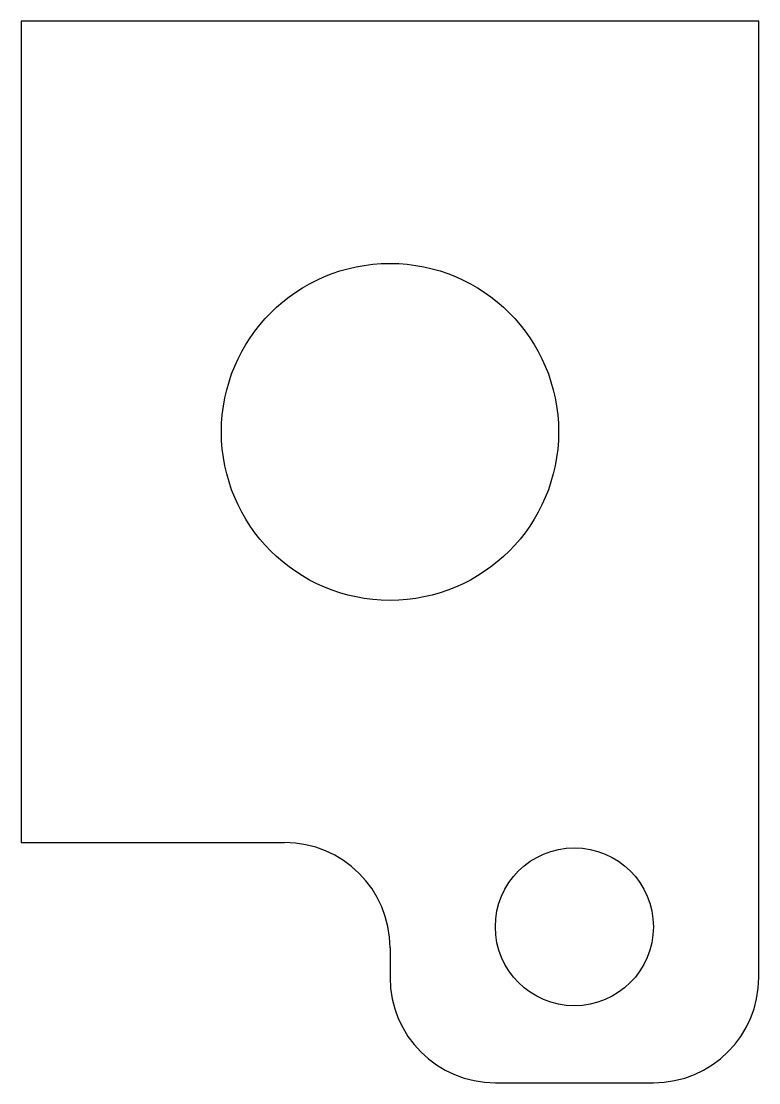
# Model space of a CAD drawing. Header units: millimetres. Extents: x -3.5 to 3.5, y -6.2 to 3.9.
import ezdxf

# ---------------------------------------------------------------- set-up
doc = ezdxf.new("R2010")
doc.units = ezdxf.units.MM

msp = doc.modelspace()

# ---------------------------------------------------------------- linework, layer by layer
at = {"color": 7, "linetype": 'Continuous', "lineweight": 25}
for p, q in [((-3.5, 3.9), (-3.5, -3.9)), ((3.5, 3.9), (-3.5, 3.9)), ((3.5, -5.18125), (3.5, 3.9)), ((-3.5, -3.9), (-1, -3.9)), ((0, -4.9), (0, -5.18125)), ((1, -6.18125), (2.5, -6.18125))]:
    msp.add_line(p, q, dxfattribs=at)
for centre, radius in [((0, 0), 1.6), ((1.75, -4.7), 0.75)]:
    msp.add_circle(centre, radius, dxfattribs=at)
for centre, start, end in [((-1, -4.9), 0, 90), ((1, -5.18125), 180, 270), ((2.5, -5.18125), 270, 0)]:
    msp.add_arc(centre, 1, start, end, dxfattribs=at)

doc.saveas('drawing.dxf')
